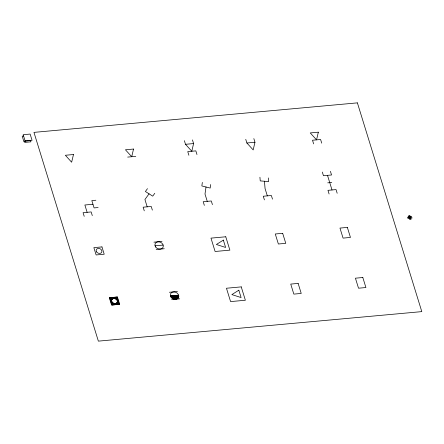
<?xml version="1.0" encoding="UTF-8"?>
<svg xmlns="http://www.w3.org/2000/svg" width="444" height="444" viewBox="0 0 444 444"><rect width="100%" height="100%" fill="white"/><g stroke="black" fill="none" stroke-linecap="round" stroke-linejoin="round"><path stroke-width="0.67" d="M202.353 182.429L201.842 185.947L210.179 188.062L210.684 184.543M206.01 187.002L205 194.039L207.254 201.348M192.457 139.916L193.584 143.567L191.797 151.243L185.498 144.306L184.371 140.654M253.84 138.6L254.967 142.258L253.18 149.933L246.881 142.996L245.754 139.338M147.464 188.661L145.399 191.508L152.714 196.154L154.778 193.307M149.056 193.828L144.933 199.517L147.186 206.826M23.588 136.014L22.2 136.142L23.954 141.819L25.336 141.692L23.199 134.704L30.125 134.071L32.062 140.332L25.13 140.964M185.498 144.306L193.584 143.567M246.881 142.996L254.967 142.258M127.689 157.093L135.775 156.355M95.871 200.238L91.825 200.605L94.084 207.914L98.124 207.548M92.957 204.262L84.865 205L87.124 212.31M327.733 182.839L331.773 182.473M408.941 217.044L410.245 216.927M409.335 218.32L410.639 218.198M153.929 242.163L162.021 241.425M155.061 245.815L163.148 245.077M156.188 249.467L164.274 248.729M169.392 292.263L177.478 291.525M170.518 295.915L178.605 295.177M170.574 296.081L178.649 295.349M170.635 296.248L178.688 295.515M170.707 296.414L178.721 295.682M170.79 296.581L178.743 295.854M170.879 296.742L178.754 296.026M170.979 296.903L178.76 296.192M171.107 297.091A4.346 3.497 25.9 0 0 178.355 297.663A4.346 3.497 25.9 0 0 174.22 291.891A4.346 3.497 25.9 0 0 171.107 297.091L178.754 296.37M171.206 297.225L178.738 296.542M171.34 297.386L178.71 296.714M171.478 297.547L178.671 296.892M171.634 297.702L178.621 297.064M171.795 297.863L178.56 297.241M171.978 298.018L178.482 297.425M172.172 298.168L178.388 297.602M172.389 298.324L178.277 297.785M172.627 298.473L178.144 297.968M172.888 298.618L177.983 298.157M173.188 298.762L177.789 298.346M173.532 298.906L177.544 298.54M173.954 299.04L177.228 298.74M174.509 299.156L176.779 298.951M171.645 299.572L179.731 298.834M410.334 216.938L410.717 218.171M408.863 217.077L409.246 218.304M321.722 143.146L320.596 139.494L312.509 140.232L313.636 143.884M330.414 171.323L331.546 174.98L323.454 175.719L322.327 172.061M337.179 193.251L336.053 189.594L327.966 190.332L329.093 193.989M327.5 175.347L332.007 189.965M272.494 199.151L271.367 195.499L263.275 196.237L264.408 199.889M267.321 195.865L265.068 188.556L264.435 181.246M196.97 154.529L195.843 150.877L187.751 151.615L188.883 155.267M212.426 204.634L211.3 200.977L203.213 201.715L204.34 205.372M152.359 210.112L151.232 206.46L143.146 207.198L144.272 210.85M92.291 215.595L91.164 211.938L83.078 212.676L84.205 216.333M117.061 297.036L119.319 304.345M116.694 297.069L118.948 304.379M116.322 297.103L118.576 304.412M115.956 297.136L116.805 299.894M117.36 301.692L118.209 304.445M115.584 297.169L116.25 299.323M117.177 302.331L117.838 304.479M115.212 297.208L115.767 298.995M116.916 302.725L117.471 304.512M114.846 297.241L115.318 298.773M116.628 303.013L117.099 304.545M114.474 297.275L114.896 298.629M116.311 303.224L116.728 304.578M114.108 297.308L114.485 298.546M115.978 303.374L116.361 304.617M113.736 297.341L114.097 298.512M115.629 303.48L115.989 304.651M113.364 297.375L113.72 298.523M115.268 303.535L115.623 304.684M112.998 297.408L113.359 298.579M114.891 303.546L115.251 304.717M112.626 297.441L113.009 298.679M114.502 303.513L114.879 304.751M112.26 297.474L112.676 298.834M114.091 303.424L114.513 304.784M111.888 297.508L112.36 299.045M113.67 303.28L114.141 304.817M111.516 297.541L112.071 299.328M113.22 303.063L113.775 304.85M111.15 297.574L111.81 299.728M112.737 302.736L113.403 304.884M110.778 297.608L111.627 300.366M112.182 302.164L113.031 304.917M110.412 297.647L112.665 304.95M110.04 297.68L112.293 304.984M109.668 297.713L111.927 305.017M268.304 177.944L268.62 181.596L260.245 180.897L259.929 177.239M133.522 149.051L131.729 156.726L125.43 149.783L133.522 149.051M318.342 132.184L316.55 139.86L310.251 132.923L318.342 132.184M73.476 154.529L71.639 162.21L65.346 155.267L73.476 154.529M223.349 240.099L216.383 244.494L225.613 247.447L223.349 240.099M238.828 290.209L231.868 294.6L241.098 297.558L238.828 290.209M357.392 102.864L33.955 132.379L98.363 341.136L421.8 311.621L357.392 102.864M30.519 140.576L24.453 141.131L24.836 142.38L30.902 141.83L30.519 140.576M409.868 215.695L408.563 215.812L409.718 219.547L411.016 219.43L409.868 215.695M411.638 216.822L407.564 217.194L407.942 218.426L412.015 218.054L411.638 216.822M101.954 246.903L93.867 247.641L96.12 254.95L104.207 254.212L101.954 246.903M225.763 236.78L210.978 238.128L215.101 251.487L229.887 250.139L225.763 236.78M282.673 233.311L275.28 233.988L278.371 244.006L285.764 243.334L282.673 233.311M347.363 227.411L339.971 228.083L343.062 238.106L350.455 237.429L347.363 227.411M117.41 297.003L109.324 297.741L111.577 305.05L119.664 304.312L117.41 297.003M241.247 286.885L226.462 288.239L230.586 301.598L245.371 300.249L241.247 286.885M298.135 283.416L290.742 284.088L293.834 294.111L301.226 293.434L298.135 283.416M362.82 277.511L355.428 278.188L358.519 288.206L365.911 287.534L362.82 277.511M155.65 246.992A4.346 3.497 25.9 0 0 162.898 247.558A4.346 3.497 25.9 0 0 158.763 241.786A4.346 3.497 25.9 0 0 155.65 246.992M112.127 302.087A2.98 2.398 25.9 0 0 117.094 302.475A2.98 2.398 25.9 0 0 114.258 298.518A2.98 2.398 25.9 0 0 112.127 302.087M96.67 251.987A2.98 2.398 25.9 0 0 101.637 252.375A2.98 2.398 25.9 0 0 98.801 248.418A2.98 2.398 25.9 0 0 96.67 251.987"/></g></svg>
